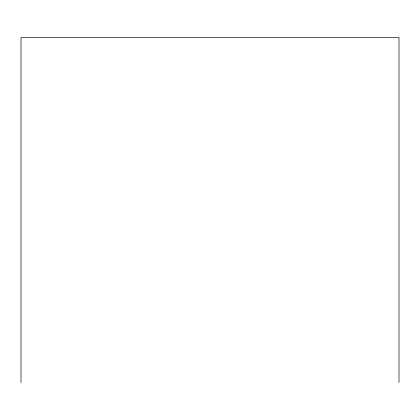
<?xml version="1.0" encoding="UTF-8"?>
<svg xmlns="http://www.w3.org/2000/svg" width="420" height="420" viewBox="0 0 420 420"><rect width="100%" height="100%" fill="white"/><g stroke="black" fill="none" stroke-linecap="round" stroke-linejoin="round"><path stroke-width="0.63" d="M399 382.499L399 37.501L21 37.501L21 382.499"/></g></svg>
